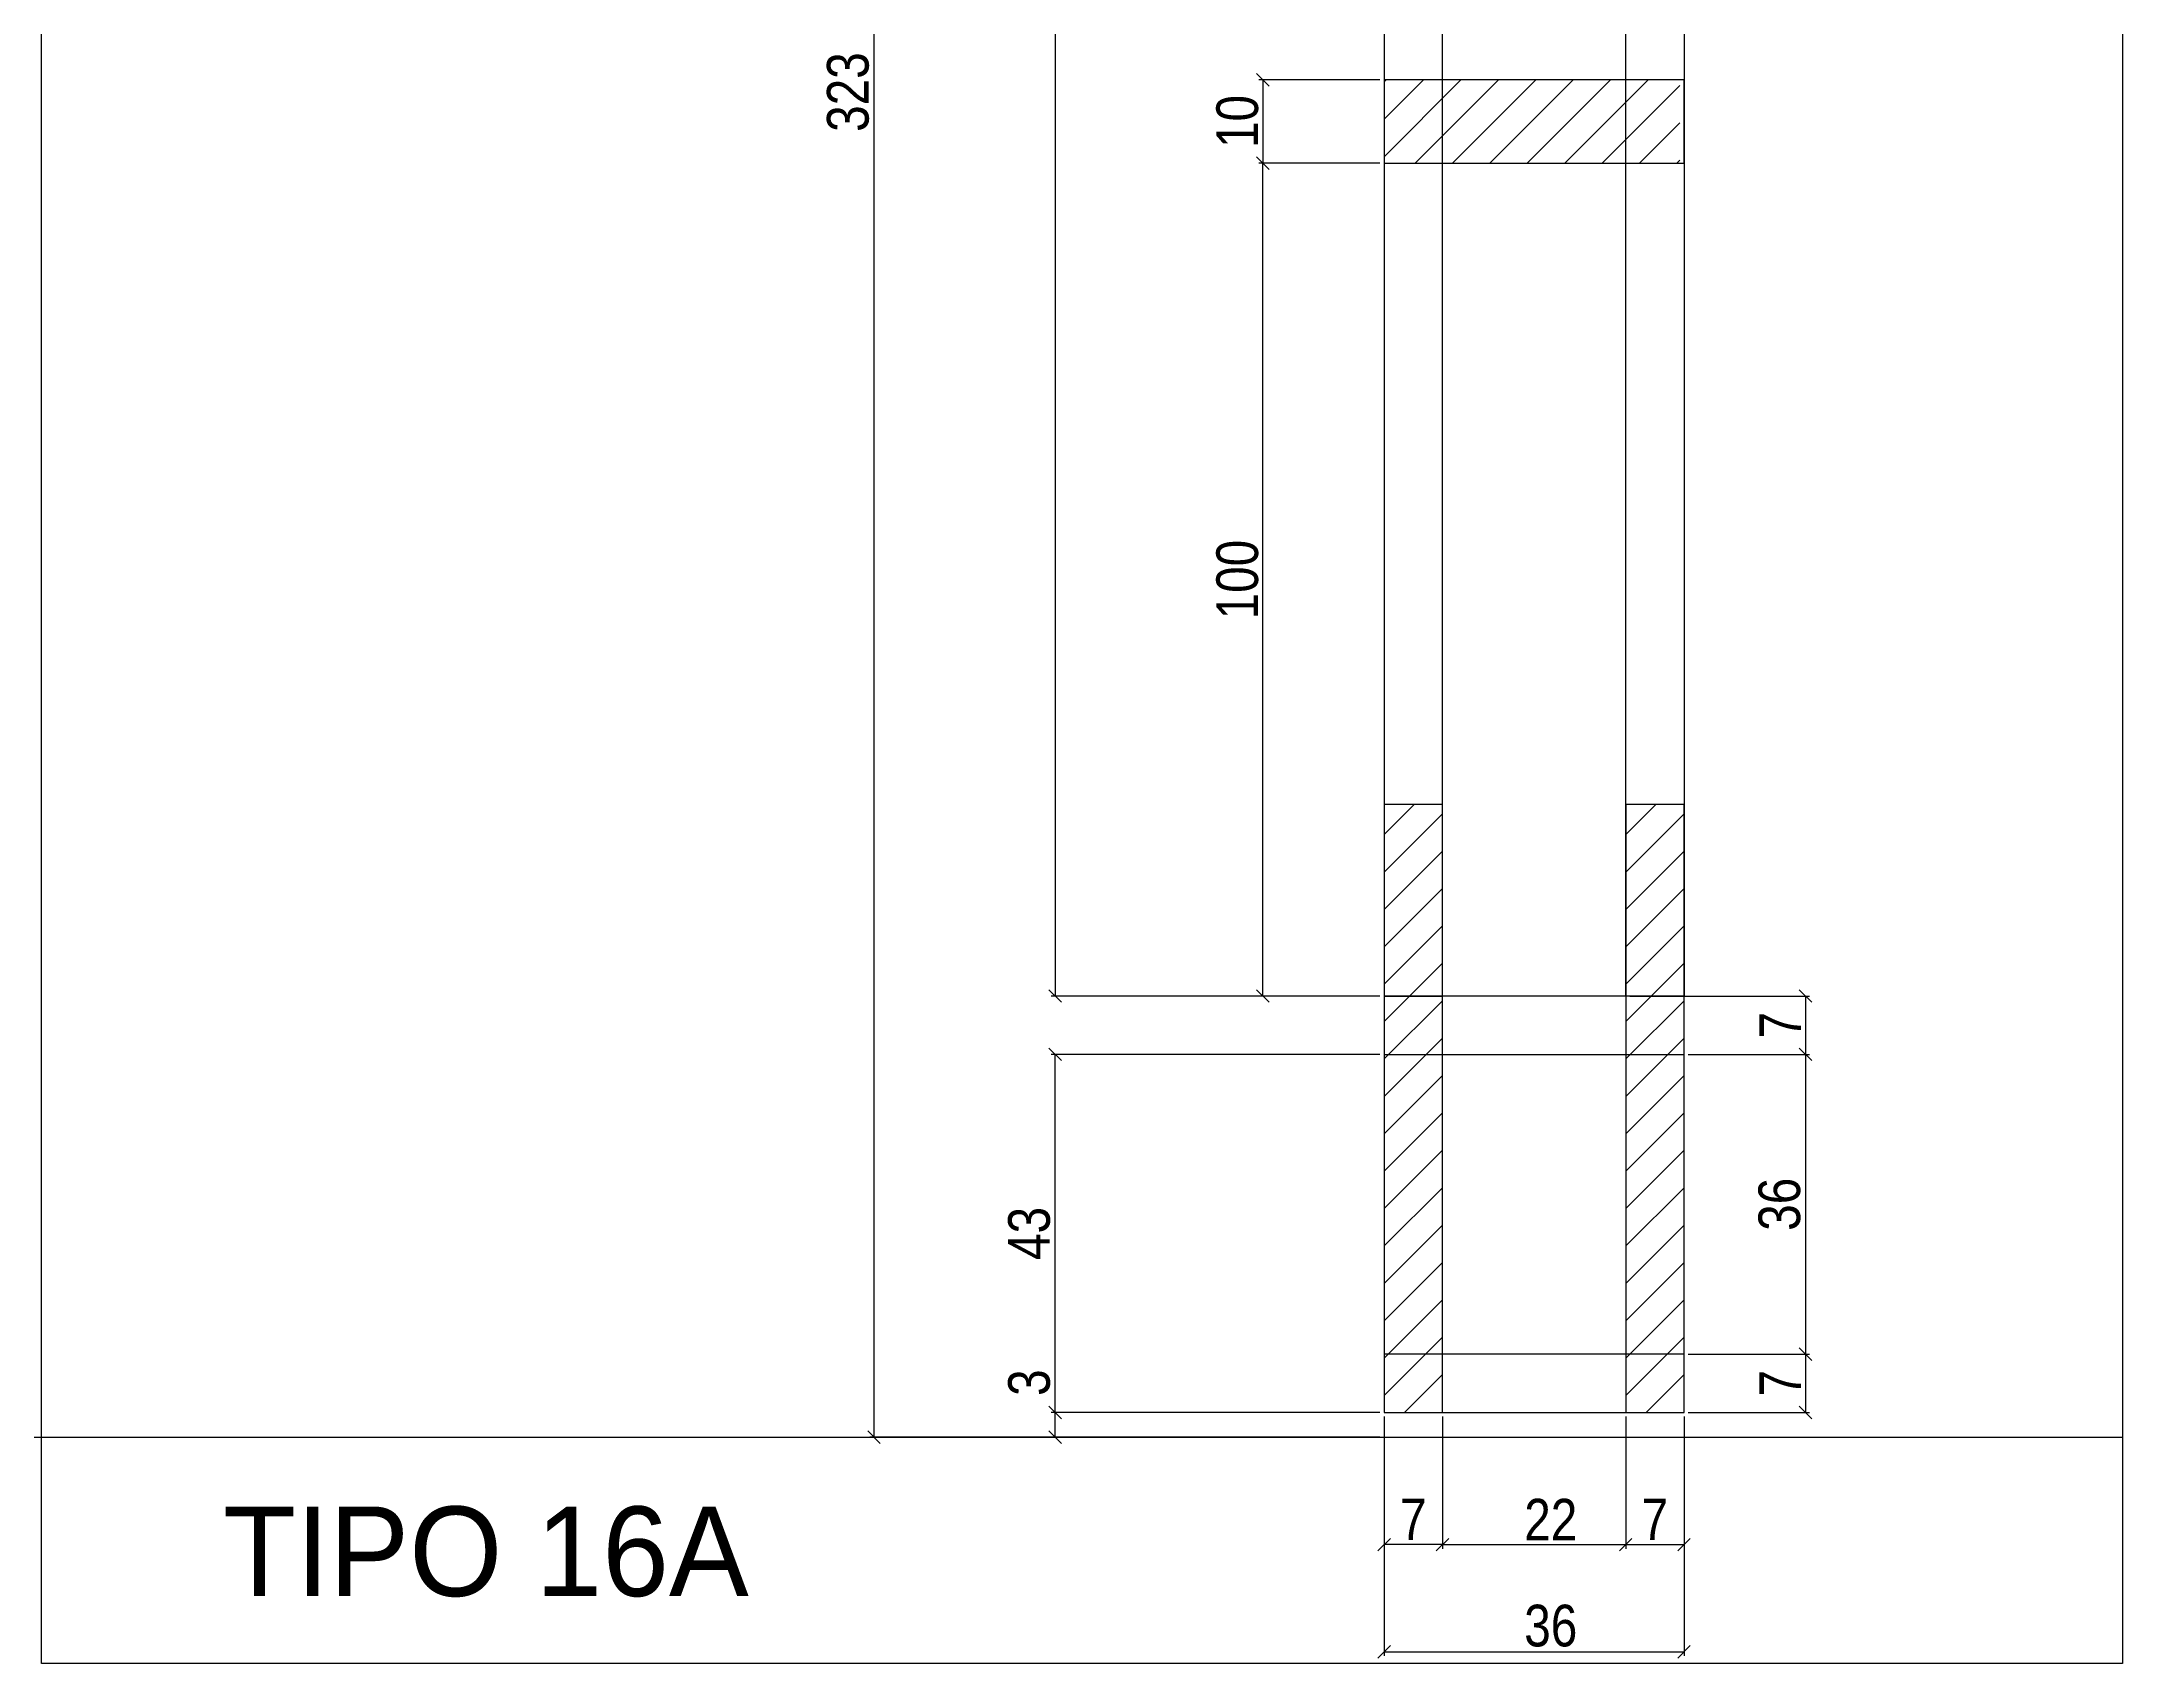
# Model space of a CAD drawing. Header units: millimetres. Extents: x 4248 to 7961, y 1155 to 5765.
# Drawn here: x 7244.5 to 7744, y 1923.8 to 2313.3 of the extents above; entities that cross this region are included whole.
import ezdxf

# ---------------------------------------------------------------- set-up
doc = ezdxf.new("R2010")
doc.units = ezdxf.units.MM
for name, color, linetype in [('1', 1, 'Continuous'), ('COTA', 241, 'Continuous'), ('Painéis', 200, 'Continuous'), ('SARR_7x7', 40, 'Continuous'), ('VIGAS', 3, 'Continuous')]:
    doc.layers.add(name, color=color, linetype=linetype)
doc.styles.add('COTA TECNICA 2X', font='techl___.ttf', dxfattribs={"height": 10})
doc.styles.add('ROMAS860', font='ROMAS860.SHX', dxfattribs={"height": 8.5})
doc.dimstyles.new('SECAO', dxfattribs={"dimscale": 0.333333, "dimtxt": 5, "dimasz": 9, "dimexe": 3, "dimexo": 3, "dimgap": 3, "dimtad": 1, "dimdec": 1, "dimlfac": 0.5, "dimzin": 12, "dimdsep": 46, "dimtxsty": 'COTA TECNICA 2X', "dimblk1": 'OBLIQUE', "dimblk2": 'OBLIQUE', "dimsah": 1, "dimcen": 0.9, "dimclrd": 4, "dimclre": 4, "dimclrt": 240, "dimadec": 1, "dimazin": 3, "dimtfac": 1, "dimtdec": 1, "dimtmove": 0, "dimatfit": 3, "dimfxl": 1, "dimtolj": 1, "dimtzin": 12, "dimarcsym": 0})

# ---------------------------------------------------------------- blocks, each defined once
blk = doc.blocks.new('_Oblique')
at = {"layer": '1', "color": 0, "lineweight": -2}
blk.add_line((-0.5, -0.5), (0.5, 0.5), dxfattribs=at)
blk = doc.blocks.new('*D377')
at = {"layer": 'COTA', "color": 4, "lineweight": -2, "transparency": 16777216}
for p, q in [((7565.82, 2618.14), (7486.86, 2618.14)), ((7487.86, 2618.14), (7487.86, 2084.05)), ((7565.82, 2084.05), (7486.86, 2084.05))]:
    blk.add_line(p, q, dxfattribs=at)
at = {"layer": 'Defpoints', "color": 0, "transparency": 16777216}
for p in [(7566.82, 2618.14), (7487.86, 2084.05), (7566.82, 2084.05)]:
    blk.add_point(p, dxfattribs=at)
at = {"layer": 'COTA', "color": 4, "lineweight": -2, "transparency": 16777216, "xscale": 3, "yscale": 3, "zscale": 3}
for p, rotation in [((7487.86, 2618.14), 90), ((7487.86, 2084.05), 270)]:
    blk.add_blockref('_Oblique', p, dxfattribs=dict(at, rotation=rotation))
at = {"layer": 'COTA', "color": 240, "transparency": 16777216, "insert": (7481.76, 2351.1), "char_height": 10, "attachment_point": 5, "rotation": 90, "style": 'COTA TECNICA 2X'}
blk.add_mtext('\\A1;267', dxfattribs=at)
blk = doc.blocks.new('*D378')
at = {"layer": 'COTA', "color": 4, "lineweight": -2, "transparency": 16777216}
for p, q in [((7566.82, 1983.05), (7566.82, 1925.59)), ((7638.82, 1983.05), (7638.82, 1925.59)), ((7566.82, 1926.59), (7638.82, 1926.59))]:
    blk.add_line(p, q, dxfattribs=at)
at = {"layer": 'Defpoints', "color": 0, "transparency": 16777216}
for p in [(7566.82, 1984.05), (7638.82, 1984.05), (7638.82, 1926.59)]:
    blk.add_point(p, dxfattribs=at)
at = {"layer": 'COTA', "color": 4, "lineweight": -2, "transparency": 16777216, "xscale": 3, "yscale": 3, "zscale": 3, "rotation": 180}
blk.add_blockref('_Oblique', (7566.82, 1926.59), dxfattribs=at)
at = {"layer": 'COTA', "color": 4, "lineweight": -2, "transparency": 16777216, "xscale": 3, "yscale": 3, "zscale": 3}
blk.add_blockref('_Oblique', (7638.82, 1926.59), dxfattribs=at)
at = {"layer": 'COTA', "color": 240, "transparency": 16777216, "insert": (7606.82, 1932.81), "char_height": 10, "attachment_point": 5, "style": 'COTA TECNICA 2X'}
blk.add_mtext('\\A1;36', dxfattribs=at)
blk = doc.blocks.new('*D379')
at = {"layer": 'COTA', "color": 4, "lineweight": -2, "transparency": 16777216}
for p, q in [((7580.82, 1983.05), (7580.82, 1951.31)), ((7624.82, 1983.05), (7624.82, 1951.31)), ((7580.82, 1952.31), (7624.82, 1952.31))]:
    blk.add_line(p, q, dxfattribs=at)
at = {"layer": 'Defpoints', "color": 0, "transparency": 16777216}
for p in [(7580.82, 1984.05), (7624.82, 1984.05), (7624.82, 1952.31)]:
    blk.add_point(p, dxfattribs=at)
at = {"layer": 'COTA', "color": 4, "lineweight": -2, "transparency": 16777216, "xscale": 3, "yscale": 3, "zscale": 3, "rotation": 180}
blk.add_blockref('_Oblique', (7580.82, 1952.31), dxfattribs=at)
at = {"layer": 'COTA', "color": 4, "lineweight": -2, "transparency": 16777216, "xscale": 3, "yscale": 3, "zscale": 3}
blk.add_blockref('_Oblique', (7624.82, 1952.31), dxfattribs=at)
at = {"layer": 'COTA', "color": 240, "transparency": 16777216, "insert": (7606.82, 1958.31), "char_height": 10, "attachment_point": 5, "style": 'COTA TECNICA 2X'}
blk.add_mtext('\\A1;22', dxfattribs=at)
blk = doc.blocks.new('*D380')
at = {"layer": 'COTA', "color": 4, "lineweight": -2, "transparency": 16777216}
blk.add_line((7624.82, 1952.31), (7638.82, 1952.31), dxfattribs=at)
at = {"layer": 'Defpoints', "color": 0, "transparency": 16777216}
for p in [(7624.82, 1952.31), (7638.82, 1952.31), (7638.82, 1952.31)]:
    blk.add_point(p, dxfattribs=at)
at = {"layer": 'COTA', "color": 4, "lineweight": -2, "transparency": 16777216, "xscale": 3, "yscale": 3, "zscale": 3, "rotation": 180}
blk.add_blockref('_Oblique', (7624.82, 1952.31), dxfattribs=at)
at = {"layer": 'COTA', "color": 4, "lineweight": -2, "transparency": 16777216, "xscale": 3, "yscale": 3, "zscale": 3}
blk.add_blockref('_Oblique', (7638.82, 1952.31), dxfattribs=at)
at = {"layer": 'COTA', "color": 240, "transparency": 16777216, "insert": (7631.82, 1958.39), "char_height": 10, "attachment_point": 5, "style": 'COTA TECNICA 2X'}
blk.add_mtext('\\A1;7', dxfattribs=at)
blk = doc.blocks.new('*D381')
at = {"layer": 'COTA', "color": 4, "lineweight": -2, "transparency": 16777216}
blk.add_line((7580.82, 1952.31), (7566.82, 1952.31), dxfattribs=at)
at = {"layer": 'Defpoints', "color": 0, "transparency": 16777216}
for p in [(7566.82, 1952.31), (7566.82, 1952.31), (7580.82, 1952.31)]:
    blk.add_point(p, dxfattribs=at)
at = {"layer": 'COTA', "color": 4, "lineweight": -2, "transparency": 16777216, "xscale": 3, "yscale": 3, "zscale": 3, "rotation": 180}
blk.add_blockref('_Oblique', (7566.82, 1952.31), dxfattribs=at)
at = {"layer": 'COTA', "color": 4, "lineweight": -2, "transparency": 16777216, "xscale": 3, "yscale": 3, "zscale": 3}
blk.add_blockref('_Oblique', (7580.82, 1952.31), dxfattribs=at)
at = {"layer": 'COTA', "color": 240, "transparency": 16777216, "insert": (7573.82, 1958.39), "char_height": 10, "attachment_point": 5, "style": 'COTA TECNICA 2X'}
blk.add_mtext('\\A1;7', dxfattribs=at)
blk = doc.blocks.new('*D382')
at = {"layer": 'COTA', "color": 4, "lineweight": -2, "transparency": 16777216}
for p, q in [((7565.82, 2304.07), (7536.72, 2304.07)), ((7537.72, 2304.07), (7537.72, 2284.07)), ((7565.82, 2284.07), (7536.72, 2284.07))]:
    blk.add_line(p, q, dxfattribs=at)
at = {"layer": 'Defpoints', "color": 0, "transparency": 16777216}
for p in [(7566.82, 2304.07), (7537.72, 2284.07), (7566.82, 2284.07)]:
    blk.add_point(p, dxfattribs=at)
at = {"layer": 'COTA', "color": 4, "lineweight": -2, "transparency": 16777216, "xscale": 3, "yscale": 3, "zscale": 3}
for p, rotation in [((7537.72, 2304.07), 90), ((7537.72, 2284.07), 270)]:
    blk.add_blockref('_Oblique', p, dxfattribs=dict(at, rotation=rotation))
at = {"layer": 'COTA', "color": 240, "transparency": 16777216, "insert": (7531.62, 2294.07), "char_height": 10, "attachment_point": 5, "rotation": 90, "style": 'COTA TECNICA 2X'}
blk.add_mtext('\\A1;10', dxfattribs=at)
blk = doc.blocks.new('*D384')
at = {"layer": 'COTA', "color": 4, "lineweight": -2, "transparency": 16777216}
for p, q in [((7579.82, 2624.14), (7443.36, 2624.14)), ((7444.36, 2624.14), (7444.36, 1978.14)), ((7565.82, 1978.14), (7443.36, 1978.14))]:
    blk.add_line(p, q, dxfattribs=at)
at = {"layer": 'Defpoints', "color": 0, "transparency": 16777216}
for p in [(7580.82, 2624.14), (7444.36, 1978.14), (7566.82, 1978.14)]:
    blk.add_point(p, dxfattribs=at)
at = {"layer": 'COTA', "color": 4, "lineweight": -2, "transparency": 16777216, "xscale": 3, "yscale": 3, "zscale": 3}
for p, rotation in [((7444.36, 2624.14), 90), ((7444.36, 1978.14), 270)]:
    blk.add_blockref('_Oblique', p, dxfattribs=dict(at, rotation=rotation))
at = {"layer": 'COTA', "color": 240, "transparency": 16777216, "insert": (7438.14, 2301.14), "char_height": 10, "attachment_point": 5, "rotation": 90, "style": 'COTA TECNICA 2X'}
blk.add_mtext('\\A1;323', dxfattribs=at)
blk = doc.blocks.new('*D388')
at = {"layer": 'COTA', "color": 4, "lineweight": -2, "transparency": 16777216}
for p, q in [((7565.82, 2284.07), (7536.72, 2284.07)), ((7537.72, 2084.05), (7537.72, 2284.07)), ((7564.82, 2084.05), (7536.72, 2084.05))]:
    blk.add_line(p, q, dxfattribs=at)
at = {"layer": 'Defpoints', "color": 0, "transparency": 16777216}
for p in [(7537.72, 2284.07), (7566.82, 2284.07), (7565.82, 2084.05)]:
    blk.add_point(p, dxfattribs=at)
at = {"layer": 'COTA', "color": 4, "lineweight": -2, "transparency": 16777216, "xscale": 3, "yscale": 3, "zscale": 3}
for p, rotation in [((7537.72, 2284.07), 90), ((7537.72, 2084.05), 270)]:
    blk.add_blockref('_Oblique', p, dxfattribs=dict(at, rotation=rotation))
at = {"layer": 'COTA', "color": 240, "transparency": 16777216, "insert": (7531.62, 2184.06), "char_height": 10, "attachment_point": 5, "rotation": 90, "style": 'COTA TECNICA 2X'}
blk.add_mtext('\\A1;100', dxfattribs=at)
blk = doc.blocks.new('*D389')
at = {"layer": 'COTA', "color": 4, "lineweight": -2, "transparency": 16777216}
for p, q in [((7625.82, 2084.05), (7668.97, 2084.05)), ((7667.97, 2084.05), (7667.97, 2070.05)), ((7643.88, 2070.05), (7668.97, 2070.05))]:
    blk.add_line(p, q, dxfattribs=at)
at = {"layer": 'Defpoints', "color": 0, "transparency": 16777216}
for p in [(7624.82, 2084.05), (7642.88, 2070.05), (7667.97, 2070.05)]:
    blk.add_point(p, dxfattribs=at)
at = {"layer": 'COTA', "color": 4, "lineweight": -2, "transparency": 16777216, "xscale": 3, "yscale": 3, "zscale": 3}
for p, rotation in [((7667.97, 2084.05), 90), ((7667.97, 2070.05), 270)]:
    blk.add_blockref('_Oblique', p, dxfattribs=dict(at, rotation=rotation))
at = {"layer": 'COTA', "color": 240, "transparency": 16777216, "insert": (7661.89, 2077.05), "char_height": 10, "attachment_point": 5, "rotation": 90, "style": 'COTA TECNICA 2X'}
blk.add_mtext('\\A1;7', dxfattribs=at)
blk = doc.blocks.new('*D1187')
at = {"layer": 'COTA', "color": 4, "lineweight": -2, "transparency": 16777216}
for p, q in [((7487.86, 1984.05), (7487.86, 1995.38)), ((7565.82, 1984.05), (7486.86, 1984.05)), ((7487.86, 1978.14), (7487.86, 1984.05)), ((7565.82, 1978.14), (7486.86, 1978.14))]:
    blk.add_line(p, q, dxfattribs=at)
at = {"layer": 'Defpoints', "color": 0, "transparency": 16777216}
for p in [(7566.82, 1984.05), (7487.86, 1978.14), (7566.82, 1978.14)]:
    blk.add_point(p, dxfattribs=at)
at = {"layer": 'COTA', "color": 4, "lineweight": -2, "transparency": 16777216, "xscale": 3, "yscale": 3, "zscale": 3}
for p, rotation in [((7487.86, 1984.05), 90), ((7487.86, 1978.14), 270)]:
    blk.add_blockref('_Oblique', p, dxfattribs=dict(at, rotation=rotation))
at = {"layer": 'COTA', "color": 240, "transparency": 16777216, "insert": (7481.64, 1991.22), "char_height": 10, "attachment_point": 5, "rotation": 90, "style": 'COTA TECNICA 2X'}
blk.add_mtext('\\A1;3', dxfattribs=at)
blk = doc.blocks.new('*D1188')
at = {"layer": 'COTA', "color": 4, "lineweight": -2, "transparency": 16777216}
for p, q in [((7565.82, 2070.05), (7486.86, 2070.05)), ((7487.86, 1984.05), (7487.86, 2070.05)), ((7565.82, 1984.05), (7486.86, 1984.05))]:
    blk.add_line(p, q, dxfattribs=at)
at = {"layer": 'Defpoints', "color": 0, "transparency": 16777216}
for p in [(7487.86, 2070.05), (7566.82, 2070.05), (7566.82, 1984.05)]:
    blk.add_point(p, dxfattribs=at)
at = {"layer": 'COTA', "color": 4, "lineweight": -2, "transparency": 16777216, "xscale": 3, "yscale": 3, "zscale": 3}
for p, rotation in [((7487.86, 2070.05), 90), ((7487.86, 1984.05), 270)]:
    blk.add_blockref('_Oblique', p, dxfattribs=dict(at, rotation=rotation))
at = {"layer": 'COTA', "color": 240, "transparency": 16777216, "insert": (7481.64, 2027.05), "char_height": 10, "attachment_point": 5, "rotation": 90, "style": 'COTA TECNICA 2X'}
blk.add_mtext('\\A1;43', dxfattribs=at)
blk = doc.blocks.new('*D1189')
at = {"layer": 'COTA', "color": 4, "lineweight": -2, "transparency": 16777216}
for p, q in [((7639.82, 2070.05), (7668.97, 2070.05)), ((7667.97, 2070.05), (7667.97, 1998.05)), ((7639.82, 1998.05), (7668.97, 1998.05))]:
    blk.add_line(p, q, dxfattribs=at)
at = {"layer": 'Defpoints', "color": 0, "transparency": 16777216}
for p in [(7638.82, 2070.05), (7638.82, 1998.05), (7667.97, 1998.05)]:
    blk.add_point(p, dxfattribs=at)
at = {"layer": 'COTA', "color": 4, "lineweight": -2, "transparency": 16777216, "xscale": 3, "yscale": 3, "zscale": 3}
for p, rotation in [((7667.97, 2070.05), 90), ((7667.97, 1998.05), 270)]:
    blk.add_blockref('_Oblique', p, dxfattribs=dict(at, rotation=rotation))
at = {"layer": 'COTA', "color": 240, "transparency": 16777216, "insert": (7661.75, 2034.05), "char_height": 10, "attachment_point": 5, "rotation": 90, "style": 'COTA TECNICA 2X'}
blk.add_mtext('\\A1;36', dxfattribs=at)
blk = doc.blocks.new('*D1190')
at = {"layer": 'COTA', "color": 4, "lineweight": -2, "transparency": 16777216}
for p, q in [((7639.82, 1998.05), (7668.97, 1998.05)), ((7667.97, 1998.05), (7667.97, 1984.05)), ((7639.82, 1984.05), (7668.97, 1984.05))]:
    blk.add_line(p, q, dxfattribs=at)
at = {"layer": 'Defpoints', "color": 0, "transparency": 16777216}
for p in [(7638.82, 1998.05), (7638.82, 1984.05), (7667.97, 1984.05)]:
    blk.add_point(p, dxfattribs=at)
at = {"layer": 'COTA', "color": 4, "lineweight": -2, "transparency": 16777216, "xscale": 3, "yscale": 3, "zscale": 3}
for p, rotation in [((7667.97, 1998.05), 90), ((7667.97, 1984.05), 270)]:
    blk.add_blockref('_Oblique', p, dxfattribs=dict(at, rotation=rotation))
at = {"layer": 'COTA', "color": 240, "transparency": 16777216, "insert": (7661.89, 1991.05), "char_height": 10, "attachment_point": 5, "rotation": 90, "style": 'COTA TECNICA 2X'}
blk.add_mtext('\\A1;7', dxfattribs=at)

msp = doc.modelspace()

# ---------------------------------------------------------------- hatches: boundary and pattern name
at = {"layer": 'COTA'}
h = msp.add_hatch(dxfattribs=at)
h.set_pattern_fill('ANSI31', color=256, scale=2, style=0)
h.set_pattern_definition([(45, (-18570.785, -194988.725), (-4.49012806, 4.49012806), [])])
h.paths.add_polyline_path([(7566.82, 2304.07), (7566.82, 2284.07), (7637.82, 2284.07), (7637.82, 2304.07)])
h = msp.add_hatch(dxfattribs=at)
h.set_pattern_fill('ANSI31', color=256, scale=2, style=0)
h.set_pattern_definition([(45, (-12277.3995, -3739.14), (-4.490128, 4.490128), [])])
h.paths.add_polyline_path([(7566.82, 1984.05), (7580.82, 1984.05), (7580.82, 2130.05), (7566.82, 2130.05)])
h = msp.add_hatch(dxfattribs=at)
h.set_pattern_fill('ANSI31', color=256, scale=2, style=0)
h.set_pattern_definition([(45, (-12219.3995, -3739.14), (-4.490128, 4.490128), [])])
h.paths.add_polyline_path([(7624.82, 1984.05), (7638.82, 1984.05), (7638.82, 2130.05), (7624.82, 2130.05)])

# ---------------------------------------------------------------- linework, layer by layer
at = {"linetype": 'Continuous'}
for points in [[(7588.82, 2070.05), (7638.82, 2070.05), (7638.82, 2084.05), (7566.82, 2084.05), (7566.82, 2070.05), (7588.82, 2070.05)], [(7588.82, 1984.05), (7638.82, 1984.05), (7638.82, 1998.05), (7566.82, 1998.05), (7566.82, 1984.05), (7588.82, 1984.05)]]:
    msp.add_lwpolyline(points, dxfattribs=at)
at = {"layer": 'COTA', "color": 1}
msp.add_line((4247.57, 1978.14), (7744.04, 1978.14), dxfattribs=at)
at = {"layer": 'Painéis'}
msp.add_lwpolyline([(7566.82, 2284.07), (7638.82, 2284.07), (7638.82, 2304.07), (7566.82, 2304.07), (7566.82, 2284.07)], dxfattribs=at)
for points in [[(7566.82, 1984.05), (7580.82, 1984.05), (7580.82, 2130.05), (7566.82, 2130.05)], [(7624.82, 1984.05), (7638.82, 1984.05), (7638.82, 2130.05), (7624.82, 2130.05)]]:
    msp.add_lwpolyline(points, close=True, dxfattribs=at)
at = {"layer": 'SARR_7x7', "linetype": 'Continuous'}
for points in [[(7566.82, 2084.05), (7580.82, 2084.05), (7580.82, 2618.14), (7566.82, 2618.14)], [(7638.82, 2084.05), (7624.82, 2084.05), (7624.82, 2618.14), (7638.82, 2618.14)]]:
    msp.add_lwpolyline(points, close=True, dxfattribs=at)
at = {"layer": 'VIGAS'}
msp.add_lwpolyline([(7744.04, 1923.79), (7244.55, 1923.79), (7244.55, 2692.22), (7744.04, 2692.22)], close=True, dxfattribs=at)

# ---------------------------------------------------------------- texts
at = {"layer": 'COTA', "color": 7, "style": 'ROMAS860'}
msp.add_text('TIPO 16A', height=21.505, dxfattribs=at).set_placement((7288.05, 1939.96))

# ---------------------------------------------------------------- dimensions: what is measured, and where the dimension line sits
at = {"layer": 'COTA', "color": 3}
for base, p1, p2, picture, middle in [((7444.36, 1978.14), (7580.82, 2624.14), (7566.82, 1978.14), '*D384', (7438.14, 2301.14)), ((7487.86, 2084.05), (7566.82, 2618.14), (7566.82, 2084.05), '*D377', (7481.76, 2351.1)), ((7537.72, 2284.07), (7566.82, 2304.07), (7566.82, 2284.07), '*D382', (7531.62, 2294.07)), ((7537.72, 2284.07), (7565.82, 2084.05), (7566.82, 2284.07), '*D388', (7531.62, 2184.06)), ((7667.97, 2070.05), (7624.82, 2084.05), (7642.88, 2070.05), '*D389', (7661.89, 2077.05)), ((7487.86, 2070.05), (7566.82, 1984.05), (7566.82, 2070.05), '*D1188', (7481.64, 2027.05)), ((7667.97, 1998.05), (7638.82, 2070.05), (7638.82, 1998.05), '*D1189', (7661.75, 2034.05)), ((7667.97, 1984.05), (7638.82, 1998.05), (7638.82, 1984.05), '*D1190', (7661.89, 1991.05))]:
    dim = msp.add_linear_dim(base=base, p1=p1, p2=p2, angle=90, dimstyle='SECAO', dxfattribs=at)
    dim.commit()
    dim.dimension.update_dxf_attribs({"geometry": picture, "text_midpoint": middle})
dim = msp.add_linear_dim(base=(7487.86, 1978.14), p1=(7566.82, 1984.05), p2=(7566.82, 1978.14), angle=90, dimstyle='SECAO', dxfattribs=at)
dim.commit()
dim.dimension.update_dxf_attribs({"geometry": '*D1187', "text_midpoint": (7487.86, 1991.22), "dimtype": 160})
for base, p1, p2, picture, middle in [((7638.82, 1926.59), (7566.82, 1984.05), (7638.82, 1984.05), '*D378', (7606.82, 1926.59)), ((7624.82, 1952.31), (7580.82, 1984.05), (7624.82, 1984.05), '*D379', (7606.82, 1952.31)), ((7638.82, 1952.31), (7624.82, 1952.31), (7638.82, 1952.31), '*D380', (7631.82, 1952.31))]:
    dim = msp.add_linear_dim(base=base, p1=p1, p2=p2, dimstyle='SECAO', dxfattribs=at)
    dim.commit()
    dim.dimension.update_dxf_attribs({"geometry": picture, "text_midpoint": middle, "dimtype": 160})
dim = msp.add_linear_dim(base=(7566.82, 1952.31), p1=(7580.82, 1952.31), p2=(7566.82, 1952.31), dimstyle='SECAO', dxfattribs=at)
dim.commit()
dim.dimension.update_dxf_attribs({"geometry": '*D381', "text_midpoint": (7573.82, 1958.39)})

doc.saveas('drawing.dxf')
